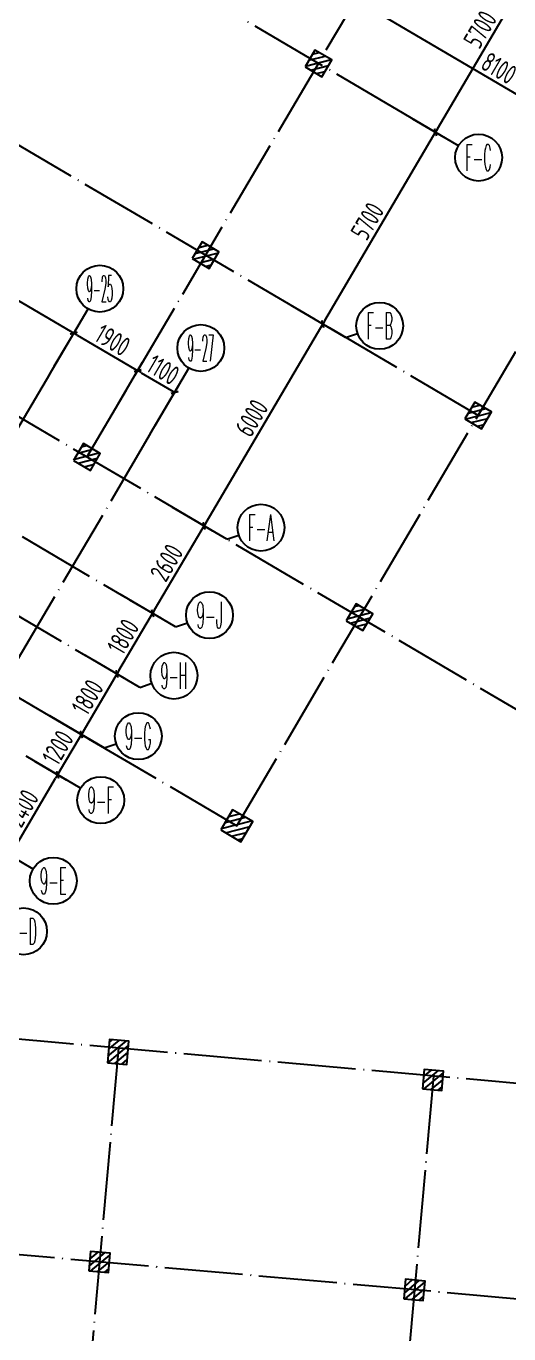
# Model space of a CAD drawing. Header units: millimetres. Extents: x 156735 to 386235, y 467499 to 703525.
# Drawn here: x 336497 to 348863, y 534486 to 567996 of the extents above; entities that cross this region are included whole.
import ezdxf
from ezdxf.enums import TextEntityAlignment as Align

# ---------------------------------------------------------------- set-up
doc = ezdxf.new("R2010")
doc.units = ezdxf.units.MM
doc.header["$LTSCALE"] = 100
doc.header["$PDMODE"] = 35
doc.header["$PDSIZE"] = 200
doc.linetypes.add('DOTE', pattern=[2.42, 2, -0.2, 0.02, -0.2])
for name, color, linetype in [('B-TEXT', 7, 'Continuous'), ('COLU', 7, 'Continuous'), ('h斜线-柱', 7, 'Continuous'), ('Q-AXIS', 3, 'Continuous'), ('Q-dote', 253, 'DOTE')]:
    doc.layers.add(name, color=color, linetype=linetype)
doc.styles.add('_TCH_AXIS', font='COMPLEX', dxfattribs={"bigfont": 'GBCBIG'})
doc.styles.add('COMPLEX', font='tssdeng.shx', dxfattribs={"width": 0.7, "bigfont": 'tssdchn.shx'})
doc.styles.add('TSSD_Dimension', font='Tssdeng.shx', dxfattribs={"width": 0.7, "bigfont": 'hztxt.shx'})
doc.dimstyles.new('TSSD_100_100$0', dxfattribs={"dimtxt": 300, "dimasz": 100, "dimexe": 250, "dimexo": 250, "dimgap": 100, "dimtad": 1, "dimdec": 0, "dimzin": 0, "dimdsep": 46, "dimtxsty": 'TSSD_Dimension', "dimblk": '_tsdbk', "dimblk1": '_tsdbk', "dimblk2": '_tsdbk', "dimsah": 1, "dimcen": 0, "dimclrt": 7, "dimadec": 0, "dimazin": 0, "dimtfac": 1, "dimtdec": 0, "dimtix": 1, "dimtmove": 2, "dimatfit": 3, "dimldrblk": '_tsdbk', "dimfxl": 1, "dimtolj": 1, "dimtzin": 0, "dimarcsym": 0})
pattern_1 = [(39.931646, (-467527.32, -323147.44), (-81.517904, 97.384965), [])]
pattern_2 = [(14.545372, (-467527.32, -323147.44), (-31.895617, 122.929531), [])]

# ---------------------------------------------------------------- blocks, each defined once
blk = doc.blocks.new('_tsdbk')
blk.add_line((-1, 0), (0, 0))
at = {"const_width": 0.5}
blk.add_lwpolyline([(-0.7, -0.7), (0.7, 0.7)], dxfattribs=at)
blk = doc.blocks.new('*D349')
at = {"layer": 'Defpoints', "color": 0}
for p in [(332092, 562006), (337717, 560130), (337092, 559066)]:
    blk.add_point(p, dxfattribs=at)
at = {"layer": 'Q-AXIS', "color": 0, "lineweight": -2}
for p, q in [((332218, 562222), (332844, 563285)), ((332803, 563019), (337631, 560181)), ((337218, 559282), (337844, 560345))]:
    blk.add_line(p, q, dxfattribs=at)
at = {"layer": 'Q-AXIS', "color": 0, "lineweight": -2, "xscale": 100, "yscale": 100, "zscale": 100}
for p, rotation in [((332717, 563070), 149.5453717284593), ((337717, 560130), 329.5453717284593)]:
    blk.add_blockref('_tsdbk', p, dxfattribs=dict(at, rotation=rotation))
at = {"layer": 'Q-AXIS', "color": 7, "insert": (335394, 561902), "char_height": 500, "attachment_point": 5, "rotation": 329.5454, "style": 'TSSD_Dimension'}
blk.add_mtext('\\A1;5800', dxfattribs=at)
blk = doc.blocks.new('_AXISO')
blk.add_circle((0, 0), 0.5)
at = {"layer": 'B-TEXT', "style": 'COMPLEX', "width": 1.450893}
blk.add_attdef('A', text='', height=0.56, dxfattribs=at).set_placement((0.249375, -0.28), (0.749375, -0.28), align=Align.FIT)
blk = doc.blocks.new('*D350')
at = {"layer": 'Defpoints', "color": 0}
for p in [(336497, 549286), (337304, 548812), (335281, 547217)]:
    blk.add_point(p, dxfattribs=at)
at = {"layer": 'Q-AXIS', "color": 0, "lineweight": -2}
for p, q in [((336713, 549159), (337519, 548685)), ((336138, 546829), (337253, 548725)), ((335496, 547090), (336303, 546616))]:
    blk.add_line(p, q, dxfattribs=at)
at = {"layer": 'Q-AXIS', "color": 0, "lineweight": -2, "xscale": 100, "yscale": 100, "zscale": 100}
for p, rotation in [((337304, 548812), 59.5453717336169), ((336087, 546743), 239.5453717336169)]:
    blk.add_blockref('_tsdbk', p, dxfattribs=dict(at, rotation=rotation))
at = {"layer": 'Q-AXIS', "color": 7, "insert": (336394, 547955), "char_height": 500, "attachment_point": 5, "rotation": 59.5454, "style": 'TSSD_Dimension'}
blk.add_mtext('\\A1;2400', dxfattribs=at)
blk = doc.blocks.new('*D477')
at = {"layer": 'Defpoints', "color": 0}
for p in [(344563, 568025), (351925, 564564), (351545, 563919)]:
    blk.add_point(p, dxfattribs=at)
at = {"layer": 'Q-AXIS', "color": 0, "lineweight": -2}
for p, q in [((344690, 568240), (345069, 568885)), ((345029, 568619), (351839, 564615)), ((351672, 564135), (352051, 564780))]:
    blk.add_line(p, q, dxfattribs=at)
at = {"layer": 'Q-AXIS', "color": 0, "lineweight": -2, "xscale": 100, "yscale": 100, "zscale": 100}
for p, rotation in [((344942, 568670), 149.5453717284593), ((351925, 564564), 329.5453717284593)]:
    blk.add_blockref('_tsdbk', p, dxfattribs=dict(at, rotation=rotation))
at = {"layer": 'Q-AXIS', "color": 7, "insert": (348611, 566919), "char_height": 500, "attachment_point": 5, "rotation": 329.5454, "style": 'TSSD_Dimension'}
blk.add_mtext('\\A1;8100', dxfattribs=at)
blk = doc.blocks.new('*D479')
at = {"layer": 'Defpoints', "color": 0}
for p in [(346178, 565751), (346985, 565276), (343289, 560837)]:
    blk.add_point(p, dxfattribs=at)
at = {"layer": 'Q-AXIS', "color": 0, "lineweight": -2}
for p, q in [((346394, 565624), (347200, 565150)), ((344146, 560449), (346934, 565190)), ((343505, 560710), (344311, 560236))]:
    blk.add_line(p, q, dxfattribs=at)
at = {"layer": 'Q-AXIS', "color": 0, "lineweight": -2, "xscale": 100, "yscale": 100, "zscale": 100}
for p, rotation in [((346985, 565276), 59.5453717336169), ((344096, 560363), 239.5453717336169)]:
    blk.add_blockref('_tsdbk', p, dxfattribs=dict(at, rotation=rotation))
at = {"layer": 'Q-AXIS', "color": 7, "insert": (345239, 562997), "char_height": 500, "attachment_point": 5, "rotation": 59.5454, "style": 'TSSD_Dimension'}
blk.add_mtext('\\A1;5700', dxfattribs=at)
blk = doc.blocks.new('*D480')
at = {"layer": 'Defpoints', "color": 0}
for p in [(343289, 560837), (344096, 560363), (340248, 555665)]:
    blk.add_point(p, dxfattribs=at)
at = {"layer": 'Q-AXIS', "color": 0, "lineweight": -2}
for p, q in [((343505, 560710), (344311, 560236)), ((341105, 555277), (344045, 560277)), ((340464, 555538), (341270, 555064))]:
    blk.add_line(p, q, dxfattribs=at)
at = {"layer": 'Q-AXIS', "color": 0, "lineweight": -2, "xscale": 100, "yscale": 100, "zscale": 100}
for p, rotation in [((344096, 560363), 59.5453717336169), ((341055, 555191), 239.5453717336169)]:
    blk.add_blockref('_tsdbk', p, dxfattribs=dict(at, rotation=rotation))
at = {"layer": 'Q-AXIS', "color": 7, "insert": (342274, 557954), "char_height": 500, "attachment_point": 5, "rotation": 59.5454, "style": 'TSSD_Dimension'}
blk.add_mtext('\\A1;6000', dxfattribs=at)
blk = doc.blocks.new('*D481')
at = {"layer": 'Defpoints', "color": 0}
for p in [(340248, 555665), (341055, 555191), (338930, 553424)]:
    blk.add_point(p, dxfattribs=at)
at = {"layer": 'Q-AXIS', "color": 0, "lineweight": -2}
for p, q in [((340464, 555538), (341270, 555064)), ((339788, 553036), (341004, 555104)), ((339146, 553297), (339952, 552823))]:
    blk.add_line(p, q, dxfattribs=at)
at = {"layer": 'Q-AXIS', "color": 0, "lineweight": -2, "xscale": 100, "yscale": 100, "zscale": 100}
for p, rotation in [((341055, 555191), 59.5453717336169), ((339737, 552949), 239.5453717336169)]:
    blk.add_blockref('_tsdbk', p, dxfattribs=dict(at, rotation=rotation))
at = {"layer": 'Q-AXIS', "color": 7, "insert": (340094, 554247), "char_height": 500, "attachment_point": 5, "rotation": 59.5454, "style": 'TSSD_Dimension'}
blk.add_mtext('\\A1;2600', dxfattribs=at)
blk = doc.blocks.new('*D482')
at = {"layer": 'Defpoints', "color": 0}
for p in [(338930, 553424), (339737, 552949), (338018, 551872)]:
    blk.add_point(p, dxfattribs=at)
at = {"layer": 'Q-AXIS', "color": 0, "lineweight": -2}
for p, q in [((339146, 553297), (339952, 552823)), ((338875, 551484), (339686, 552863)), ((338233, 551745), (339040, 551271))]:
    blk.add_line(p, q, dxfattribs=at)
at = {"layer": 'Q-AXIS', "color": 0, "lineweight": -2, "xscale": 100, "yscale": 100, "zscale": 100}
for p, rotation in [((339737, 552949), 59.5453717336169), ((338825, 551398), 239.5453717336169)]:
    blk.add_blockref('_tsdbk', p, dxfattribs=dict(at, rotation=rotation))
at = {"layer": 'Q-AXIS', "color": 7, "insert": (338979, 552351), "char_height": 500, "attachment_point": 5, "rotation": 59.5454, "style": 'TSSD_Dimension'}
blk.add_mtext('\\A1;1800', dxfattribs=at)
blk = doc.blocks.new('*D483')
at = {"layer": 'Defpoints', "color": 0}
for p in [(337106, 550320), (337912, 549846), (336497, 549286)]:
    blk.add_point(p, dxfattribs=at)
at = {"layer": 'Q-AXIS', "color": 0, "lineweight": -2}
for p, q in [((337321, 550194), (338128, 549719)), ((337355, 548898), (337861, 549760)), ((336713, 549159), (337519, 548685))]:
    blk.add_line(p, q, dxfattribs=at)
at = {"layer": 'Q-AXIS', "color": 0, "lineweight": -2, "xscale": 100, "yscale": 100, "zscale": 100}
for p, rotation in [((337912, 549846), 59.5453717336169), ((337304, 548812), 239.5453717336169)]:
    blk.add_blockref('_tsdbk', p, dxfattribs=dict(at, rotation=rotation))
at = {"layer": 'Q-AXIS', "color": 7, "insert": (337306, 549506), "char_height": 500, "attachment_point": 5, "rotation": 59.5454, "style": 'TSSD_Dimension'}
blk.add_mtext('\\A1;1200', dxfattribs=at)
blk = doc.blocks.new('*D484')
at = {"layer": 'Defpoints', "color": 0}
for p in [(338018, 551872), (338825, 551398), (337106, 550320)]:
    blk.add_point(p, dxfattribs=at)
at = {"layer": 'Q-AXIS', "color": 0, "lineweight": -2}
for p, q in [((338233, 551745), (339040, 551271)), ((337963, 549932), (338774, 551312)), ((337321, 550194), (338128, 549719))]:
    blk.add_line(p, q, dxfattribs=at)
at = {"layer": 'Q-AXIS', "color": 0, "lineweight": -2, "xscale": 100, "yscale": 100, "zscale": 100}
for p, rotation in [((338825, 551398), 59.5453717336169), ((337912, 549846), 239.5453717336169)]:
    blk.add_blockref('_tsdbk', p, dxfattribs=dict(at, rotation=rotation))
at = {"layer": 'Q-AXIS', "color": 7, "insert": (338067, 550799), "char_height": 500, "attachment_point": 5, "rotation": 59.5454, "style": 'TSSD_Dimension'}
blk.add_mtext('\\A1;1800', dxfattribs=at)
blk = doc.blocks.new('*D485')
at = {"layer": 'Defpoints', "color": 0}
for p in [(340303, 558609), (338729, 558103), (339678, 557546)]:
    blk.add_point(p, dxfattribs=at)
at = {"layer": 'Q-AXIS', "color": 0, "lineweight": -2}
for p, q in [((338856, 558319), (339481, 559382)), ((339441, 559116), (340217, 558660)), ((339804, 557761), (340430, 558825))]:
    blk.add_line(p, q, dxfattribs=at)
at = {"layer": 'Q-AXIS', "color": 0, "lineweight": -2, "xscale": 100, "yscale": 100, "zscale": 100}
for p, rotation in [((339355, 559167), 149.5453717284593), ((340303, 558609), 329.5453717284593)]:
    blk.add_blockref('_tsdbk', p, dxfattribs=dict(at, rotation=rotation))
at = {"layer": 'Q-AXIS', "color": 7, "insert": (340006, 559190), "char_height": 500, "attachment_point": 5, "rotation": 329.5454, "style": 'TSSD_Dimension'}
blk.add_mtext('\\A1;1100', dxfattribs=at)
blk = doc.blocks.new('*D486')
at = {"layer": 'Defpoints', "color": 0}
for p in [(337092, 559066), (339355, 559167), (338729, 558103)]:
    blk.add_point(p, dxfattribs=at)
at = {"layer": 'Q-AXIS', "color": 0, "lineweight": -2}
for p, q in [((337218, 559282), (337844, 560345)), ((337803, 560079), (339269, 559218)), ((338856, 558319), (339481, 559382))]:
    blk.add_line(p, q, dxfattribs=at)
at = {"layer": 'Q-AXIS', "color": 0, "lineweight": -2, "xscale": 100, "yscale": 100, "zscale": 100}
for p, rotation in [((337717, 560130), 149.5453717284593), ((339355, 559167), 329.5453717284593)]:
    blk.add_blockref('_tsdbk', p, dxfattribs=dict(at, rotation=rotation))
at = {"layer": 'Q-AXIS', "color": 7, "insert": (338713, 559950), "char_height": 500, "attachment_point": 5, "rotation": 329.5454, "style": 'TSSD_Dimension'}
blk.add_mtext('\\A1;1900', dxfattribs=at)
blk = doc.blocks.new('*D488')
at = {"layer": 'Defpoints', "color": 0}
for p in [(349067, 570664), (349874, 570190), (346178, 565751)]:
    blk.add_point(p, dxfattribs=at)
at = {"layer": 'Q-AXIS', "color": 0, "lineweight": -2}
for p, q in [((349283, 570538), (350089, 570063)), ((347036, 565363), (349823, 570104)), ((346394, 565624), (347200, 565150))]:
    blk.add_line(p, q, dxfattribs=at)
at = {"layer": 'Q-AXIS', "color": 0, "lineweight": -2, "xscale": 100, "yscale": 100, "zscale": 100}
for p, rotation in [((349874, 570190), 59.5453717336169), ((346985, 565276), 239.5453717336169)]:
    blk.add_blockref('_tsdbk', p, dxfattribs=dict(at, rotation=rotation))
at = {"layer": 'Q-AXIS', "color": 7, "insert": (348128, 567911), "char_height": 500, "attachment_point": 5, "rotation": 59.5454, "style": 'TSSD_Dimension'}
blk.add_mtext('\\A1;5700', dxfattribs=at)

msp = doc.modelspace()

# ---------------------------------------------------------------- hatches: boundary and pattern name
at = {"layer": 'h斜线-柱'}
h = msp.add_hatch(dxfattribs=at)
h.set_pattern_fill('ANSI31', color=256, scale=40, angle=-30.45463, style=0)
h.set_pattern_definition(pattern_2)
h.paths.add_polyline_path([(343642.1, 566951.9), (344073.1, 566698.5), (344326.5, 567129.5), (343895.5, 567382.9)])
h = msp.add_hatch(dxfattribs=at)
h.set_pattern_fill('ANSI31', color=256, scale=40, angle=-30.45463, style=0)
h.set_pattern_definition(pattern_2)
h.paths.add_polyline_path([(340753, 562038.3), (341184, 561784.9), (341437.5, 562215.9), (341006.5, 562469.3)])
h = msp.add_hatch(dxfattribs=at)
h.set_pattern_fill('ANSI31', color=256, scale=40, angle=-30.45463, style=0)
h.set_pattern_definition(pattern_2)
h.paths.add_polyline_path([(347735.5, 557932.8), (348166.5, 557679.4), (348419.9, 558110.4), (347988.9, 558363.8)])
h = msp.add_hatch(dxfattribs=at)
h.set_pattern_fill('ANSI31', color=256, scale=40, angle=-30.45463, style=0)
h.set_pattern_definition(pattern_2)
h.paths.add_polyline_path([(337711.9, 556866.1), (338142.9, 556612.7), (338396.3, 557043.7), (337965.3, 557297.2)])
h = msp.add_hatch(dxfattribs=at)
h.set_pattern_fill('ANSI31', color=256, scale=40, angle=-30.45463, style=0)
h.set_pattern_definition(pattern_2)
h.paths.add_polyline_path([(344694.3, 552760.6), (345125.4, 552507.2), (345378.8, 552938.2), (344947.8, 553191.6)])
h = msp.add_hatch(dxfattribs=at)
h.set_pattern_fill('ANSI31', color=256, scale=40, angle=-30.45463, style=0)
h.paths.add_polyline_path([(341483.4, 547398.3), (342000.6, 547094.1), (342304.7, 547611.4), (341787.5, 547915.5)])
h = msp.add_hatch(dxfattribs=at)
h.set_pattern_fill('ANSI31', color=256, scale=40, angle=-5.06835, style=0)
h.set_pattern_definition(pattern_1)
h.paths.add_polyline_path([(338578.3, 541430.8), (339076.4, 541386.6), (339129.4, 541984.3), (338631.4, 542028.5)])
h = msp.add_hatch(dxfattribs=at)
h.set_pattern_fill('ANSI31', color=256, scale=40, angle=-5.06835, style=0)
h.set_pattern_definition(pattern_1)
h.paths.add_polyline_path([(346651.1, 540765), (347149.1, 540720.8), (347193.3, 541218.9), (346695.3, 541263.1)])
h = msp.add_hatch(dxfattribs=at)
h.set_pattern_fill('ANSI31', color=256, scale=40, angle=-5.06835, style=0)
h.set_pattern_definition(pattern_1)
h.paths.add_polyline_path([(338105.7, 536101.7), (338603.8, 536057.5), (338647.9, 536555.6), (338149.9, 536599.8)])
h = msp.add_hatch(dxfattribs=at)
h.set_pattern_fill('ANSI31', color=256, scale=40, angle=-5.06835, style=0)
h.set_pattern_definition(pattern_1)
h.paths.add_polyline_path([(346174, 535386.1), (346672.1, 535342), (346716.3, 535840), (346218.2, 535884.2)])

# ---------------------------------------------------------------- linework, layer by layer
at = {"layer": 'COLU'}
for points in [[(343642.1, 566951.9), (344073.1, 566698.5), (344326.5, 567129.5), (343895.5, 567382.9)], [(340753, 562038.3), (341184, 561784.9), (341437.5, 562215.9), (341006.5, 562469.3)], [(347735.5, 557932.8), (348166.5, 557679.4), (348419.9, 558110.4), (347988.9, 558363.8)], [(337711.9, 556866.1), (338142.9, 556612.7), (338396.3, 557043.7), (337965.3, 557297.2)], [(344694.3, 552760.6), (345125.4, 552507.2), (345378.8, 552938.2), (344947.8, 553191.6)], [(341483.4, 547398.3), (342000.6, 547094.1), (342304.7, 547611.4), (341787.5, 547915.5)], [(338578.3, 541430.8), (339076.4, 541386.6), (339129.4, 541984.3), (338631.4, 542028.5)], [(346651.1, 540765), (347149.1, 540720.8), (347193.3, 541218.9), (346695.3, 541263.1)], [(338105.7, 536101.7), (338603.8, 536057.5), (338647.9, 536555.6), (338149.9, 536599.8)], [(346174, 535386.1), (346672.1, 535342), (346716.3, 535840), (346218.2, 535884.2)]]:
    msp.add_lwpolyline(points, close=True, dxfattribs=at)
at = {"layer": 'Q-AXIS'}
for p, q in [((347571.5, 564931.5), (346178.3, 565750.7)), ((337091.5, 559066.4), (338082.1, 560751.2)), ((344682.4, 560018), (343289.2, 560837.1)), ((344682.4, 560018), (344986.9, 560122.5)), ((339677.6, 557545.8), (340668.2, 559230.6)), ((341641.3, 554845.8), (340248.1, 555664.9)), ((341641.3, 554845.8), (341945.8, 554950.3)), ((340323.4, 552604.5), (338930.2, 553423.7)), ((340323.4, 552604.5), (340628, 552709)), ((339411.1, 551052.8), (338017.9, 551872)), ((339411.1, 551052.8), (339715.6, 551157.4)), ((338498.8, 549501.2), (337105.6, 550320.4)), ((338498.8, 549501.2), (338803.3, 549605.7)), ((337890.5, 548466.7), (336497.3, 549285.9)), ((336674.1, 546397.9), (335280.9, 547217))]:
    msp.add_line(p, q, dxfattribs=at)
at = {"layer": 'Q-dote', "ltscale": 10}
for p, q in [((346178.3, 565750.7), (306646.2, 588994.7)), ((348077.7, 558021.6), (313165.4, 578549.3)), ((349863.9, 550011), (303141.9, 577482.6)), ((338054.1, 556954.9), (349914.5, 577126.5)), ((292202.2, 576722.6), (341894.1, 547504.8)), ((341894.1, 547504.8), (351545.4, 563919.3)), ((325960.9, 561049.4), (339031.5, 553364.1)), ((323152.1, 560612.8), (338017.9, 551872)), ((337091.5, 559066.4), (330688.8, 548177)), ((339677.6, 557545.8), (329377.7, 540028.4)), ((369044.2, 539130.3), (289446.5, 546189.9)), ((338862.7, 541807.1), (333426.8, 480516.3)), ((346931, 541091.6), (341495.1, 479800.7)), ((368558.3, 533651.8), (297985.4, 539911))]:
    msp.add_line(p, q, dxfattribs=at)

# ---------------------------------------------------------------- block references
at = {"layer": 'Q-AXIS'}
ref = msp.add_blockref('_AXISO', (348088.7, 564627.4), dxfattribs=dict(at, xscale=1199.999999999998, yscale=1200, zscale=1200, rotation=359.9996457873791))
ref.add_attrib('A', 'F-C', dxfattribs={"color": 7, "height": 678.82, "rotation": 359.99965, "style": '_TCH_AXIS', "width": 0.344262}).set_placement((347749.3, 564288), (348428.1, 564288), align=Align.FIT)
ref = msp.add_blockref('_AXISO', (338386.3, 561268.4), dxfattribs=dict(at, xscale=1199.999999999998, yscale=1200, zscale=1200, rotation=359.9996457873791))
ref.add_attrib('A', '9-25', dxfattribs={"color": 7, "height": 678.82, "rotation": 359.99965, "style": '_TCH_AXIS', "width": 0.2625}).set_placement((338046.8, 560929), (338725.7, 560929), align=Align.FIT)
ref = msp.add_blockref('_AXISO', (345554.4, 560317.3), dxfattribs=dict(at, xscale=1199.999999999998, yscale=1200, zscale=1200, rotation=359.9996457873791))
ref.add_attrib('A', 'F-B', dxfattribs={"color": 7, "height": 678.82, "rotation": 359.99965, "style": '_TCH_AXIS', "width": 0.333333}).set_placement((345215, 559977.9), (345893.8, 559977.9), align=Align.FIT)
ref = msp.add_blockref('_AXISO', (340972.3, 559747.9), dxfattribs=dict(at, xscale=1199.999999999998, yscale=1200, zscale=1200, rotation=359.9996457873791))
ref.add_attrib('A', '9-27', dxfattribs={"color": 7, "height": 678.82, "rotation": 359.99965, "style": '_TCH_AXIS', "width": 0.2625}).set_placement((340632.9, 559408.4), (341311.8, 559408.4), align=Align.FIT)
ref = msp.add_blockref('_AXISO', (342513.3, 555145.1), dxfattribs=dict(at, xscale=1199.999999999998, yscale=1200, zscale=1200, rotation=359.9996457873791))
ref.add_attrib('A', 'F-A', dxfattribs={"color": 7, "height": 678.82, "rotation": 359.99965, "style": '_TCH_AXIS', "width": 0.328125}).set_placement((342173.9, 554805.7), (342852.7, 554805.7), align=Align.FIT)
ref = msp.add_blockref('_AXISO', (341195.5, 552903.8), dxfattribs=dict(at, xscale=1199.999999999998, yscale=1200, zscale=1200, rotation=359.9996457873791))
ref.add_attrib('A', '9-J', dxfattribs={"color": 7, "height": 678.82, "rotation": 359.99965, "style": '_TCH_AXIS', "width": 0.368421}).set_placement((340856, 552564.4), (341534.9, 552564.4), align=Align.FIT)
ref = msp.add_blockref('_AXISO', (340283.1, 551352.1), dxfattribs=dict(at, xscale=1199.999999999998, yscale=1200, zscale=1200, rotation=359.9996457873791))
ref.add_attrib('A', '9-H', dxfattribs={"color": 7, "height": 678.82, "rotation": 359.99965, "style": '_TCH_AXIS', "width": 0.318182}).set_placement((339943.7, 551012.7), (340622.5, 551012.7), align=Align.FIT)
ref = msp.add_blockref('_AXISO', (339370.8, 549800.5), dxfattribs=dict(at, xscale=1199.999999999998, yscale=1200, zscale=1200, rotation=359.9996457873791))
ref.add_attrib('A', '9-G', dxfattribs={"color": 7, "height": 678.82, "rotation": 359.99965, "style": '_TCH_AXIS', "width": 0.328125}).set_placement((339031.4, 549461.1), (339710.2, 549461.1), align=Align.FIT)
ref = msp.add_blockref('_AXISO', (338407.7, 548162.6), dxfattribs=dict(at, xscale=1199.999999999998, yscale=1200, zscale=1200, rotation=359.9996457873791))
ref.add_attrib('A', '9-F', dxfattribs={"color": 7, "height": 678.82, "rotation": 359.99965, "style": '_TCH_AXIS', "width": 0.33871}).set_placement((338068.3, 547823.2), (338747.2, 547823.2), align=Align.FIT)
ref = msp.add_blockref('_AXISO', (337191.3, 546093.8), dxfattribs=dict(at, xscale=1199.999999999998, yscale=1200, zscale=1200, rotation=359.9996457873791))
ref.add_attrib('A', '9-E', dxfattribs={"color": 7, "height": 678.82, "rotation": 359.99965, "style": '_TCH_AXIS', "width": 0.33871}).set_placement((336851.9, 545754.3), (337530.7, 545754.3), align=Align.FIT)
ref = msp.add_blockref('_AXISO', (336431, 544800.7), dxfattribs=dict(at, xscale=1199.999999999998, yscale=1200, zscale=1200, rotation=359.9996457873791))
ref.add_attrib('A', '9-D', dxfattribs={"color": 7, "height": 678.82, "rotation": 359.99965, "style": '_TCH_AXIS', "width": 0.333333}).set_placement((336091.6, 544461.3), (336770.4, 544461.3), align=Align.FIT)

# ---------------------------------------------------------------- dimensions: what is measured, and where the dimension line sits
for base, p1, p2, angle, picture, middle in [((349874, 570190), (346178.3, 565750.7), (349067.3, 570664.3), 59.54537, '*D488', (348127.7, 567910.6)), ((351924.8, 564564.4), (344563, 568024.9), (351545.4, 563919.3), 329.54537, '*D477', (348610.9, 566918.9)), ((346984.9, 565276.4), (343289.2, 560837.1), (346178.3, 565750.7), 59.54537, '*D479', (345238.6, 562997)), ((337716.9, 560130), (332091.7, 562006.2), (337091.5, 559066.4), 329.54537, '*D349', (335394.4, 561901.5)), ((339354.7, 559166.9), (337091.5, 559066.4), (338729.4, 558103.4), 329.54537, '*D486', (338713.2, 559950.2)), ((344095.8, 560362.9), (340248.1, 555664.9), (343289.2, 560837.1), 59.54537, '*D480', (342273.5, 557954.2)), ((340303, 558609.4), (338729.4, 558103.4), (339677.6, 557545.8), 329.54537, '*D485', (340006.2, 559189.9)), ((341054.7, 555190.7), (338930.2, 553423.7), (340248.1, 555664.9), 59.54537, '*D481', (340094.1, 554247.4)), ((339736.9, 552949.4), (338017.9, 551872), (338930.2, 553423.7), 59.54537, '*D482', (338979, 552351)), ((338824.5, 551397.7), (337105.6, 550320.4), (338017.9, 551872), 59.54537, '*D484', (338066.6, 550799.3)), ((337912.2, 549846.1), (336497.3, 549285.9), (337105.6, 550320.4), 59.54537, '*D483', (337306.3, 549506.3)), ((337303.9, 548811.6), (335280.9, 547217), (336497.3, 549285.9), 59.54537, '*D350', (336394, 547954.6))]:
    dim = msp.add_linear_dim(base=base, p1=p1, p2=p2, angle=angle, dimstyle='TSSD_100_100$0', override={"dimtxt": 500}, dxfattribs=at)
    dim.commit()
    dim.dimension.update_dxf_attribs({"geometry": picture, "text_midpoint": middle})

doc.saveas('drawing.dxf')
